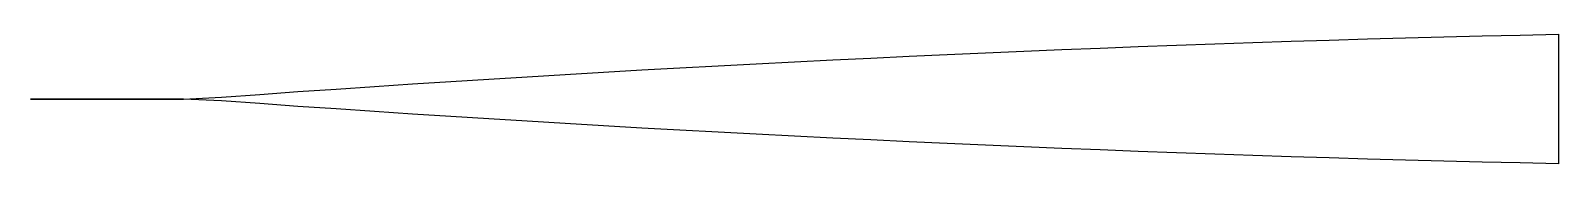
# Model space of a CAD drawing. Header units: metres. Extents: x 0 to 60.3, y -2.6 to 2.6.
import ezdxf

# ---------------------------------------------------------------- set-up
doc = ezdxf.new("R2010")
doc.units = ezdxf.units.M

msp = doc.modelspace()

# ---------------------------------------------------------------- linework, layer by layer
msp.add_lwpolyline([(0, 0), (1.508, 0), (3.017, 0), (4.525, 0), (6.033, 0), (7.541, 0.076), (9.05, 0.184), (10.558, 0.291), (12.066, 0.395), (13.575, 0.497), (15.083, 0.597), (16.591, 0.694), (18.099, 0.79), (19.608, 0.883), (21.116, 0.974), (22.624, 1.063), (24.133, 1.149), (25.641, 1.234), (27.149, 1.316), (28.657, 1.396), (30.166, 1.474), (31.674, 1.549), (33.182, 1.623), (34.691, 1.694), (36.199, 1.763), (37.707, 1.83), (39.215, 1.894), (40.724, 1.957), (42.232, 2.017), (43.74, 2.075), (45.249, 2.131), (46.757, 2.184), (48.265, 2.236), (49.773, 2.285), (51.282, 2.332), (52.79, 2.377), (54.298, 2.419), (55.807, 2.46), (57.315, 2.498), (58.823, 2.534), (60.331, 2.568), (60.331, -2.568), (58.823, -2.534), (57.315, -2.498), (55.807, -2.46), (54.298, -2.419), (52.79, -2.377), (51.282, -2.332), (49.773, -2.285), (48.265, -2.236), (46.757, -2.184), (45.249, -2.131), (43.74, -2.075), (42.232, -2.017), (40.724, -1.957), (39.215, -1.894), (37.707, -1.83), (36.199, -1.763), (34.691, -1.694), (33.182, -1.623), (31.674, -1.549), (30.166, -1.474), (28.657, -1.396), (27.149, -1.316), (25.641, -1.234), (24.133, -1.149), (22.624, -1.063), (21.116, -0.974), (19.608, -0.883), (18.099, -0.79), (16.591, -0.694), (15.083, -0.597), (13.575, -0.497), (12.066, -0.395), (10.558, -0.291), (9.05, -0.184), (7.541, -0.076), (6.033, 0), (4.525, 0), (3.017, 0), (1.508, 0), (0, 0)], close=True)

doc.saveas('drawing.dxf')
